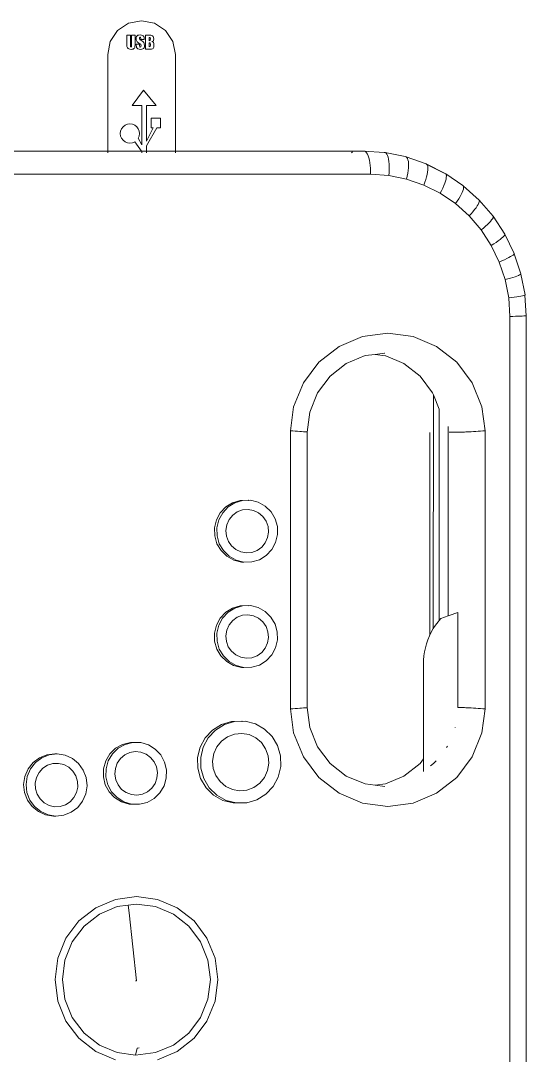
# Model space of a CAD drawing. Header units: millimetres. Extents: x 1448174 to 1599581, y -224422 to -106989.
# Drawn here: x 1467381.6 to 1467527.3, y -127194.9 to -126896.9 of the extents above; entities that cross this region are included whole.
import ezdxf

# ---------------------------------------------------------------- set-up
doc = ezdxf.new("R2010")
doc.units = ezdxf.units.MM
doc.header["$LTSCALE"] = 600
doc.header["$MEASUREMENT"] = 0
doc.layers.add('furniture', color=30, linetype='Continuous', lineweight=9)

msp = doc.modelspace()

# ---------------------------------------------------------------- linework, layer by layer
at = {"layer": 'furniture'}
for p, q in [((1467416.4643, -126896.9256), (1467412.727, -126897.669)), ((1467420.2015, -126897.669), (1467416.4643, -126896.9256)), ((1467409.5588, -126899.786), (1467407.4418, -126902.9543)), ((1467412.727, -126897.669), (1467409.5588, -126899.786)), ((1467423.3698, -126899.786), (1467420.2015, -126897.669)), ((1467425.4867, -126902.9543), (1467423.3698, -126899.786)), ((1467407.4418, -126902.9543), (1467406.6984, -126906.6915)), ((1467412.2159, -126903.473), (1467412.2159, -126901.106)), ((1467412.2159, -126901.106), (1467413.2561, -126901.106)), ((1467413.2561, -126901.106), (1467413.2561, -126904.1055)), ((1467413.5551, -126904.0536), (1467413.5551, -126901.106)), ((1467413.5551, -126901.106), (1467414.5952, -126901.106)), ((1467414.5952, -126901.106), (1467414.5952, -126903.7793)), ((1467414.9115, -126902.1462), (1467414.9408, -126901.7484)), ((1467414.9322, -126902.4365), (1467414.9115, -126902.1462)), ((1467414.9942, -126902.67), (1467414.9322, -126902.4365)), ((1467414.9408, -126901.7484), (1467415.0288, -126901.4742)), ((1467415.0878, -126902.8528), (1467414.9942, -126902.67)), ((1467415.0288, -126901.4742), (1467415.1823, -126901.2848)), ((1467415.203, -126902.9912), (1467415.0878, -126902.8528)), ((1467415.1823, -126901.2848), (1467415.4081, -126901.1419)), ((1467415.7169, -126903.3642), (1467415.203, -126902.9912)), ((1467415.4081, -126901.1419), (1467415.6971, -126901.052)), ((1467415.6971, -126901.052), (1467416.0406, -126901.022)), ((1467415.897, -126901.8721), (1467415.8849, -126902.0081)), ((1467415.8849, -126902.0081), (1467415.8985, -126902.1836)), ((1467415.9331, -126901.7756), (1467415.897, -126901.8721)), ((1467415.8985, -126902.1836), (1467415.9391, -126902.3097)), ((1467415.9927, -126901.7182), (1467415.9331, -126901.7756)), ((1467415.9391, -126902.3097), (1467416.0384, -126902.4215)), ((1467416.0752, -126901.699), (1467415.9927, -126901.7182)), ((1467416.0384, -126902.4215), (1467416.233, -126902.5542)), ((1467416.0406, -126901.022), (1467416.4158, -126901.0548)), ((1467416.1493, -126901.7132), (1467416.0752, -126901.699)), ((1467416.1987, -126901.7558), (1467416.1493, -126901.7132)), ((1467416.2358, -126902.0202), (1467416.1987, -126901.7558)), ((1467416.233, -126902.5542), (1467416.799, -126902.9295)), ((1467416.2358, -126902.3167), (1467416.2358, -126902.0202)), ((1467417.2018, -126902.3167), (1467416.2358, -126902.3167)), ((1467416.4158, -126901.0548), (1467416.7311, -126901.153)), ((1467416.7311, -126901.153), (1467416.9683, -126901.3009)), ((1467416.799, -126902.9295), (1467416.9856, -126903.0894)), ((1467416.9683, -126901.3009), (1467417.1091, -126901.4828)), ((1467417.1091, -126901.4828), (1467417.1786, -126901.7512)), ((1467417.1786, -126901.7512), (1467417.2018, -126902.1585)), ((1467417.2018, -126902.1585), (1467417.2018, -126902.3167)), ((1467417.6144, -126901.106), (1467418.6521, -126901.106)), ((1467417.6144, -126905.1061), (1467417.6144, -126901.106)), ((1467418.6521, -126901.106), (1467419.0842, -126901.1252)), ((1467418.6546, -126901.7904), (1467418.6546, -126902.6799)), ((1467418.8707, -126901.8126), (1467418.6546, -126901.7904)), ((1467418.6546, -126902.6799), (1467418.7583, -126902.6774)), ((1467418.7583, -126902.6774), (1467418.8837, -126902.6586)), ((1467418.9609, -126901.9078), (1467418.8707, -126901.8126)), ((1467418.8837, -126902.6586), (1467418.9535, -126902.602)), ((1467418.9535, -126902.602), (1467418.985, -126902.4566)), ((1467418.9955, -126902.1709), (1467418.9609, -126901.9078)), ((1467418.985, -126902.4566), (1467418.9955, -126902.1709)), ((1467419.0842, -126901.1252), (1467419.397, -126901.1826)), ((1467419.397, -126901.1826), (1467419.6258, -126901.2983)), ((1467419.6882, -126902.8553), (1467419.418, -126902.9455)), ((1467419.418, -126902.9455), (1467419.7207, -126903.0539)), ((1467419.6258, -126901.2983), (1467419.8059, -126901.4924)), ((1467419.8516, -126902.7331), (1467419.6882, -126902.8553)), ((1467419.7207, -126903.0539), (1467419.9072, -126903.2162)), ((1467419.8059, -126901.4924), (1467419.874, -126901.6269)), ((1467419.9341, -126902.5418), (1467419.8516, -126902.7331)), ((1467419.874, -126901.6269), (1467419.9226, -126901.797)), ((1467419.9226, -126901.797), (1467419.9616, -126902.2442)), ((1467419.9616, -126902.2442), (1467419.9341, -126902.5418)), ((1467426.2301, -126906.6915), (1467425.4867, -126902.9543)), ((1467412.2406, -126904.3612), (1467412.2159, -126903.473)), ((1467412.2931, -126904.5672), (1467412.2406, -126904.3612)), ((1467412.4012, -126904.7627), (1467412.2931, -126904.5672)), ((1467412.5717, -126904.935), (1467412.4012, -126904.7627)), ((1467412.8114, -126905.0715), (1467412.5717, -126904.935)), ((1467413.1066, -126905.1604), (1467412.8114, -126905.0715)), ((1467413.4439, -126905.1901), (1467413.1066, -126905.1604)), ((1467413.2561, -126904.1055), (1467413.2845, -126904.4402)), ((1467413.2845, -126904.4402), (1467413.3274, -126904.4949)), ((1467413.3274, -126904.4949), (1467413.3994, -126904.5131)), ((1467413.3994, -126904.5131), (1467413.4806, -126904.493)), ((1467413.7462, -126905.1651), (1467413.4439, -126905.1901)), ((1467413.4806, -126904.493), (1467413.5266, -126904.4328)), ((1467413.5266, -126904.4328), (1467413.5551, -126904.0536)), ((1467414.006, -126905.09), (1467413.7462, -126905.1651)), ((1467414.2212, -126904.9665), (1467414.006, -126905.09)), ((1467414.3901, -126904.796), (1467414.2212, -126904.9665)), ((1467414.5069, -126904.6045), (1467414.3901, -126904.796)), ((1467414.5656, -126904.418), (1467414.5069, -126904.6045)), ((1467414.5952, -126903.7793), (1467414.5656, -126904.418)), ((1467414.9436, -126903.935), (1467414.9436, -126903.6731)), ((1467414.9436, -126903.6731), (1467415.9096, -126903.6731)), ((1467414.9664, -126904.3334), (1467414.9436, -126903.935)), ((1467415.035, -126904.6292), (1467414.9664, -126904.3334)), ((1467415.1774, -126904.8522), (1467415.035, -126904.6292)), ((1467415.4217, -126905.032), (1467415.1774, -126904.8522)), ((1467415.7475, -126905.1506), (1467415.4217, -126905.032)), ((1467416.2036, -126903.7274), (1467415.7169, -126903.3642)), ((1467416.1345, -126905.1901), (1467415.7475, -126905.1506)), ((1467415.9096, -126903.6731), (1467415.9096, -126904.1598)), ((1467415.9096, -126904.1598), (1467415.9198, -126904.3445)), ((1467415.9198, -126904.3445), (1467415.9504, -126904.4489)), ((1467415.9504, -126904.4489), (1467416.0069, -126904.4971)), ((1467416.0069, -126904.4971), (1467416.0949, -126904.5131)), ((1467416.0949, -126904.5131), (1467416.1854, -126904.4927)), ((1467416.4915, -126905.1558), (1467416.1345, -126905.1901)), ((1467416.1854, -126904.4927), (1467416.2493, -126904.4316)), ((1467416.2759, -126903.8973), (1467416.2036, -126903.7274)), ((1467416.2493, -126904.4316), (1467416.2873, -126904.3303)), ((1467416.3, -126904.1895), (1467416.2759, -126903.8973)), ((1467416.2873, -126904.3303), (1467416.3, -126904.1895)), ((1467416.8015, -126905.053), (1467416.4915, -126905.1558)), ((1467417.0415, -126904.8995), (1467416.8015, -126905.053)), ((1467416.9856, -126903.0894), (1467417.1079, -126903.2308)), ((1467417.1882, -126904.7132), (1467417.0415, -126904.8995)), ((1467417.1079, -126903.2308), (1467417.1868, -126903.3832)), ((1467417.1868, -126903.3832), (1467417.2432, -126903.5761)), ((1467417.2633, -126904.4544), (1467417.1882, -126904.7132)), ((1467417.2432, -126903.5761), (1467417.2883, -126904.0832)), ((1467417.2883, -126904.0832), (1467417.2633, -126904.4544)), ((1467418.8176, -126905.1061), (1467417.6144, -126905.1061)), ((1467418.6546, -126903.3025), (1467418.6546, -126904.4217)), ((1467418.8423, -126903.3216), (1467418.6546, -126903.3025)), ((1467418.6546, -126904.4217), (1467418.8346, -126904.4007)), ((1467419.3389, -126905.0882), (1467418.8176, -126905.1061)), ((1467418.8346, -126904.4007), (1467418.935, -126904.3525)), ((1467418.9412, -126903.3642), (1467418.8423, -126903.3216)), ((1467418.935, -126904.3525), (1467418.9804, -126904.2457)), ((1467418.9819, -126903.4692), (1467418.9412, -126903.3642)), ((1467418.9804, -126904.2457), (1467418.9955, -126904.0486)), ((1467418.9955, -126903.6755), (1467418.9819, -126903.4692)), ((1467418.9955, -126904.0486), (1467418.9955, -126903.6755)), ((1467419.6478, -126905.0344), (1467419.3389, -126905.0882)), ((1467419.8229, -126904.9318), (1467419.6478, -126905.0344)), ((1467419.943, -126904.7674), (1467419.8229, -126904.9318)), ((1467419.9072, -126903.2162), (1467420.0036, -126903.4556)), ((1467420.0125, -126904.5196), (1467419.943, -126904.7674)), ((1467420.0036, -126903.4556), (1467420.0357, -126903.7959)), ((1467420.0357, -126904.1667), (1467420.0125, -126904.5196)), ((1467420.0357, -126903.7959), (1467420.0357, -126904.1667)), ((1467406.6984, -126906.6915), (1467406.6984, -126934.4818)), ((1467426.2301, -126934.4818), (1467426.2301, -126906.6915)), ((1467413.7402, -126921.3976), (1467417.0482, -126916.9376)), ((1467420.6814, -126921.3976), (1467417.0482, -126916.9376)), ((1467416.5167, -126921.3976), (1467413.7402, -126921.3976)), ((1467416.5167, -126932.6974), (1467416.5167, -126921.3976)), ((1467417.9049, -126921.3976), (1467420.6814, -126921.3976)), ((1467417.9049, -126921.3976), (1467417.9049, -126931.6708)), ((1467412.3916, -126926.736), (1467411.722, -126927.0134)), ((1467413.1102, -126926.6414), (1467412.3916, -126926.736)), ((1467413.8288, -126926.736), (1467413.1102, -126926.6414)), ((1467414.4984, -126927.0134), (1467413.8288, -126926.736)), ((1467421.9588, -126925.0109), (1467419.1823, -126925.0109)), ((1467419.1823, -126925.0109), (1467419.1823, -126927.7873)), ((1467421.9588, -126927.7873), (1467421.9588, -126925.0109)), ((1467410.4284, -126928.6992), (1467410.3338, -126929.4178)), ((1467410.3338, -126929.4178), (1467410.4284, -126930.1364)), ((1467410.7057, -126928.0296), (1467410.4284, -126928.6992)), ((1467411.147, -126927.4546), (1467410.7057, -126928.0296)), ((1467411.722, -126927.0134), (1467411.147, -126927.4546)), ((1467415.0735, -126927.4546), (1467414.4984, -126927.0134)), ((1467415.5147, -126928.0296), (1467415.0735, -126927.4546)), ((1467415.7921, -126928.6992), (1467415.5147, -126928.0296)), ((1467415.8867, -126929.4178), (1467415.7921, -126928.6992)), ((1467415.7921, -126930.1364), (1467415.8867, -126929.4178)), ((1467420.8824, -126927.7873), (1467417.9049, -126932.9425)), ((1467417.9049, -126931.6708), (1467419.8061, -126927.7873)), ((1467419.1823, -126927.7873), (1467419.8061, -126927.7873)), ((1467420.8824, -126927.7873), (1467421.9588, -126927.7873)), ((1467410.4284, -126930.1364), (1467410.7057, -126930.8061)), ((1467410.7057, -126930.8061), (1467411.147, -126931.3811)), ((1467411.147, -126931.3811), (1467411.722, -126931.8223)), ((1467411.722, -126931.8223), (1467412.3916, -126932.0997)), ((1467412.3916, -126932.0997), (1467413.1102, -126932.1943)), ((1467413.1102, -126932.1943), (1467413.8288, -126932.0997)), ((1467413.8288, -126932.0997), (1467414.4984, -126931.8223)), ((1467414.4984, -126931.8223), (1467416.4682, -126934.4649)), ((1467415.5147, -126930.8061), (1467415.7921, -126930.1364)), ((1467416.5167, -126932.6974), (1467415.5147, -126930.8061)), ((1467301.9306, -126934.4649), (1467386.2772, -126934.4818)), ((1467386.2772, -126934.4818), (1467388.9183, -126934.4649)), ((1467388.9183, -126934.4649), (1467406.6984, -126934.4818)), ((1467406.6984, -126934.4818), (1467416.4682, -126934.4649)), ((1467406.6984, -126934.4818), (1467406.6984, -126934.535)), ((1467406.6984, -126934.7159), (1467406.6984, -126935.0045)), ((1467416.4682, -126934.4649), (1467416.5167, -126934.53)), ((1467416.4682, -126934.4649), (1467417.9049, -126934.4649)), ((1467416.5167, -126935.0045), (1467416.5167, -126934.7159)), ((1467417.9049, -126932.9425), (1467417.9049, -126934.4649)), ((1467417.9049, -126934.4649), (1467417.9049, -126934.535)), ((1467417.9049, -126934.4649), (1467426.2301, -126934.4818)), ((1467417.9049, -126934.7159), (1467417.9049, -126935.0045)), ((1467426.2301, -126934.4818), (1467477.8603, -126934.4818)), ((1467426.2301, -126934.535), (1467426.2301, -126934.4818)), ((1467426.2301, -126935.0045), (1467426.2301, -126934.7159)), ((1467476.9333, -126935.0045), (1467477.1677, -126934.7648)), ((1467477.1677, -126934.7648), (1467477.2479, -126934.7159)), ((1467477.6046, -126934.535), (1467477.8603, -126934.4818)), ((1467477.8603, -126934.4818), (1467480.5019, -126934.4649)), ((1467477.8603, -126934.4818), (1467478.6556, -126934.535)), ((1467480.5019, -126934.4649), (1467480.7785, -126934.535)), ((1467480.5019, -126934.4649), (1467486.3875, -126934.8583)), ((1467480.7785, -126934.535), (1467481.0463, -126934.7159)), ((1467481.0463, -126934.7159), (1467481.3007, -126935.0045)), ((1467481.3007, -126935.0045), (1467481.5376, -126935.396)), ((1467481.5376, -126935.396), (1467481.7529, -126935.884)), ((1467486.3875, -126934.8583), (1467486.6574, -126934.9279)), ((1467486.6574, -126934.9279), (1467486.9078, -126935.1076)), ((1467486.6574, -126934.9279), (1467492.3833, -126936.0746)), ((1467486.9078, -126935.1076), (1467487.1345, -126935.3944)), ((1467487.1345, -126935.3944), (1467487.3337, -126935.7834)), ((1467487.3337, -126935.7834), (1467487.5021, -126936.2682)), ((1467481.7529, -126935.884), (1467481.9431, -126936.4601)), ((1467481.9431, -126936.4601), (1467482.105, -126937.1149)), ((1467482.105, -126937.1149), (1467482.2358, -126937.8374)), ((1467482.2358, -126937.8374), (1467482.3334, -126938.6154)), ((1467482.3334, -126938.6154), (1467482.3962, -126939.4361)), ((1467487.5021, -126936.2682), (1467487.6368, -126936.8407)), ((1467487.6368, -126936.8407), (1467487.7357, -126937.4913)), ((1467487.7357, -126937.4913), (1467487.7971, -126938.2091)), ((1467487.7971, -126938.2091), (1467487.8199, -126938.9822)), ((1467492.3833, -126936.0746), (1467492.6444, -126936.1424)), ((1467492.6444, -126936.1424), (1467492.8719, -126936.3175)), ((1467492.6444, -126936.1424), (1467498.4247, -126938.1434)), ((1467492.8719, -126936.3175), (1467493.0622, -126936.5969)), ((1467493.0622, -126936.5969), (1467493.2121, -126936.9759)), ((1467493.2121, -126936.9759), (1467493.319, -126937.4482)), ((1467493.319, -126937.4482), (1467493.3811, -126938.006)), ((1467493.3974, -126938.6398), (1467493.3677, -126939.3391)), ((1467493.3811, -126938.006), (1467493.3974, -126938.6398)), ((1467498.4247, -126938.1434), (1467498.6302, -126938.3109)), ((1467498.4247, -126938.1434), (1467503.8994, -126940.8967)), ((1467498.6302, -126938.3109), (1467498.7854, -126938.5781)), ((1467498.6302, -126938.3109), (1467503.655, -126940.8359)), ((1467498.7854, -126938.5781), (1467498.8876, -126938.9406)), ((1467165.0903, -126941.1498), (1467482.4137, -126941.1498)), ((1467482.3962, -126939.4361), (1467482.4231, -126940.2856)), ((1467482.4231, -126940.2856), (1467482.4137, -126941.1498)), ((1467487.6564, -126941.5002), (1467482.4137, -126941.1498)), ((1467487.749, -126940.6416), (1467487.6564, -126941.5002)), ((1467492.8095, -126942.5455), (1467487.6564, -126941.5002)), ((1467487.8038, -126939.7975), (1467487.749, -126940.6416)), ((1467487.8199, -126938.9822), (1467487.8038, -126939.7975)), ((1467493.011, -126941.709), (1467492.8095, -126942.5455)), ((1467493.1728, -126940.8866), (1467493.011, -126941.709)), ((1467493.2924, -126940.0923), (1467493.1728, -126940.8866)), ((1467493.3677, -126939.3391), (1467493.2924, -126940.0923)), ((1467498.746, -126941.201), (1467498.5761, -126941.9213)), ((1467498.8637, -126940.5321), (1467498.746, -126941.201)), ((1467498.9271, -126939.9258), (1467498.8637, -126940.5321)), ((1467498.8876, -126938.9406), (1467498.9351, -126939.3924)), ((1467498.9351, -126939.3924), (1467498.9271, -126939.9258)), ((1467503.655, -126940.8359), (1467503.8994, -126940.8967)), ((1467503.8994, -126940.8967), (1467504.0841, -126941.0537)), ((1467504.0841, -126941.0537), (1467504.206, -126941.3042)), ((1467504.0841, -126941.0537), (1467508.9749, -126944.3552)), ((1467504.206, -126941.3042), (1467504.2631, -126941.644)), ((1467504.2631, -126941.644), (1467504.2543, -126942.0675)), ((1467497.7846, -126944.2678), (1467492.8095, -126942.5455)), ((1467498.0913, -126943.4677), (1467497.7846, -126944.2678)), ((1467502.4968, -126946.6376), (1467497.7846, -126944.2678)), ((1467498.3566, -126942.6811), (1467498.0913, -126943.4677)), ((1467498.5761, -126941.9213), (1467498.3566, -126942.6811)), ((1467503.5804, -126944.4381), (1467503.2663, -126945.1503)), ((1467503.8401, -126943.7628), (1467503.5804, -126944.4381)), ((1467504.041, -126943.1358), (1467503.8401, -126943.7628)), ((1467504.1799, -126942.5675), (1467504.041, -126943.1358)), ((1467504.2543, -126942.0675), (1467504.1799, -126942.5675)), ((1467508.9749, -126944.3552), (1467509.1403, -126944.499)), ((1467509.1403, -126944.499), (1467509.2313, -126944.7285)), ((1467509.1403, -126944.499), (1467513.7122, -126948.5879)), ((1467509.2313, -126944.7285), (1467509.2465, -126945.0398)), ((1467502.9031, -126945.8876), (1467502.4968, -126946.6376)), ((1467506.8653, -126949.6143), (1467502.4968, -126946.6376)), ((1467503.2663, -126945.1503), (1467502.9031, -126945.8876)), ((1467508.2198, -126947.5994), (1467507.818, -126948.2519)), ((1467508.5626, -126946.9808), (1467508.2198, -126947.5994)), ((1467508.8408, -126946.4064), (1467508.5626, -126946.9808)), ((1467509.0496, -126945.8858), (1467508.8408, -126946.4064)), ((1467509.1856, -126945.4277), (1467509.0496, -126945.8858)), ((1467509.2465, -126945.0398), (1467509.1856, -126945.4277)), ((1467507.364, -126948.9273), (1467506.8653, -126949.6143)), ((1467510.8155, -126953.1471), (1467506.8653, -126949.6143)), ((1467507.818, -126948.2519), (1467507.364, -126948.9273)), ((1467513.1809, -126950.288), (1467512.8329, -126950.7999)), ((1467513.453, -126949.824), (1467513.1809, -126950.288)), ((1467513.6447, -126949.4157), (1467513.453, -126949.824)), ((1467513.7528, -126949.0699), (1467513.6447, -126949.4157)), ((1467513.7122, -126948.5879), (1467513.7754, -126948.7924)), ((1467513.7122, -126948.5879), (1467517.7217, -126953.2504)), ((1467513.7754, -126948.7924), (1467513.7528, -126949.0699)), ((1467511.3977, -126952.5348), (1467510.8155, -126953.1471)), ((1467514.2797, -126957.1755), (1467510.8155, -126953.1471)), ((1467511.9338, -126951.9328), (1467511.3977, -126952.5348)), ((1467512.4149, -126951.3513), (1467511.9338, -126951.9328)), ((1467512.8329, -126950.7999), (1467512.4149, -126951.3513)), ((1467517.7046, -126953.6654), (1467517.5552, -126953.963)), ((1467517.7604, -126953.4265), (1467517.7046, -126953.6654)), ((1467517.7217, -126953.2504), (1467517.7604, -126953.4265)), ((1467517.7217, -126953.2504), (1467521.1002, -126958.4067)), ((1467514.9351, -126956.6483), (1467514.2797, -126957.1755)), ((1467515.5432, -126956.1301), (1467514.9351, -126956.6483)), ((1467516.0939, -126955.6294), (1467515.5432, -126956.1301)), ((1467516.5778, -126955.1548), (1467516.0939, -126955.6294)), ((1467516.987, -126954.714), (1467516.5778, -126955.1548)), ((1467517.3146, -126954.3145), (1467516.987, -126954.714)), ((1467517.5552, -126953.963), (1467517.3146, -126954.3145)), ((1467517.1986, -126961.6306), (1467514.2797, -126957.1755)), ((1467520.1941, -126959.6088), (1467519.7333, -126959.9708)), ((1467520.5685, -126959.2807), (1467520.1941, -126959.6088)), ((1467520.8502, -126958.992), (1467520.5685, -126959.2807)), ((1467521.0345, -126958.7475), (1467520.8502, -126958.992)), ((1467521.1182, -126958.5513), (1467521.0345, -126958.7475)), ((1467521.1002, -126958.4067), (1467521.1182, -126958.5513)), ((1467521.1002, -126958.4067), (1467523.7897, -126963.9686)), ((1467517.9158, -126961.1976), (1467517.1986, -126961.6306)), ((1467519.5224, -126966.4361), (1467517.1986, -126961.6306)), ((1467518.5846, -126960.7719), (1467517.9158, -126961.1976)), ((1467519.1938, -126960.3607), (1467518.5846, -126960.7719)), ((1467519.7333, -126959.9708), (1467519.1938, -126960.3607)), ((1467521.6617, -126965.4641), (1467521.0058, -126965.7788)), ((1467522.2454, -126965.1657), (1467521.6617, -126965.4641)), ((1467522.7473, -126964.8887), (1467522.2454, -126965.1657)), ((1467523.1589, -126964.6376), (1467522.7473, -126964.8887)), ((1467523.4733, -126964.4166), (1467523.1589, -126964.6376)), ((1467523.6853, -126964.2295), (1467523.4733, -126964.4166)), ((1467523.7914, -126964.0793), (1467523.6853, -126964.2295)), ((1467523.7149, -126963.9212), (1467523.7897, -126963.9686)), ((1467523.7897, -126963.9686), (1467523.7914, -126964.0793)), ((1467523.7914, -126964.0793), (1467525.7029, -126969.8218)), ((1467520.2887, -126966.1046), (1467519.5224, -126966.4361)), ((1467521.2112, -126971.5097), (1467519.5224, -126966.4361)), ((1467521.0058, -126965.7788), (1467520.2887, -126966.1046)), ((1467522.0132, -126971.2856), (1467521.2112, -126971.5097)), ((1467522.2362, -126976.7648), (1467521.2112, -126971.5097)), ((1467522.7654, -126971.0653), (1467522.0132, -126971.2856)), ((1467523.4552, -126970.8524), (1467522.7654, -126971.0653)), ((1467524.0711, -126970.6506), (1467523.4552, -126970.8524)), ((1467524.6029, -126970.4632), (1467524.0711, -126970.6506)), ((1467525.0415, -126970.2934), (1467524.6029, -126970.4632)), ((1467525.3797, -126970.1439), (1467525.0415, -126970.2934)), ((1467525.6119, -126970.0174), (1467525.3797, -126970.1439)), ((1467525.7342, -126969.9158), (1467525.6119, -126970.0174)), ((1467525.7029, -126969.8218), (1467525.7444, -126969.841)), ((1467525.7444, -126969.841), (1467525.7342, -126969.9158)), ((1467525.7342, -126969.9158), (1467526.9307, -126975.9232)), ((1467523.0599, -126976.6518), (1467522.2362, -126976.7648)), ((1467522.5799, -126982.1114), (1467522.2362, -126976.7648)), ((1467523.8334, -126976.5407), (1467523.0599, -126976.6518)), ((1467524.5438, -126976.4333), (1467523.8334, -126976.5407)), ((1467525.1792, -126976.3315), (1467524.5438, -126976.4333)), ((1467525.729, -126976.237), (1467525.1792, -126976.3315)), ((1467526.1841, -126976.1514), (1467525.729, -126976.237)), ((1467526.5368, -126976.076), (1467526.1841, -126976.1514)), ((1467526.7812, -126976.0122), (1467526.5368, -126976.076)), ((1467526.9133, -126975.961), (1467526.7812, -126976.0122)), ((1467526.9307, -126975.9232), (1467526.9133, -126975.961)), ((1467526.9133, -126975.961), (1467527.2956, -126981.9102)), ((1467523.409, -126982.0831), (1467522.5799, -126982.1114)), ((1467522.5799, -127345.8397), (1467522.5799, -126982.1114)), ((1467524.1878, -126982.0553), (1467523.409, -126982.0831)), ((1467524.9034, -126982.0284), (1467524.1878, -126982.0553)), ((1467525.5437, -126982.003), (1467524.9034, -126982.0284)), ((1467526.0981, -126981.9793), (1467525.5437, -126982.003)), ((1467526.5573, -126981.9579), (1467526.0981, -126981.9793)), ((1467526.9136, -126981.939), (1467526.5573, -126981.9579)), ((1467527.1611, -126981.923), (1467526.9136, -126981.939)), ((1467527.2956, -126981.9102), (1467527.1611, -126981.923)), ((1467527.2956, -126981.9102), (1467527.2956, -127346.0408)), ((1467480.1207, -126987.9), (1467473.345, -126990.7622)), ((1467487.3919, -126986.9238), (1467480.1207, -126987.9)), ((1467494.6632, -126987.9), (1467487.3919, -126986.9238)), ((1467501.4389, -126990.7622), (1467494.6632, -126987.9)), ((1467473.345, -126990.7622), (1467467.5265, -126995.3153)), ((1467507.2573, -126995.3153), (1467501.4389, -126990.7622)), ((1467467.5265, -126995.3153), (1467463.0619, -127001.2489)), ((1467480.8476, -126993.3998), (1467475.4184, -126995.6932)), ((1467483.7385, -126993.0468), (1467480.8476, -126993.3998)), ((1467486.4755, -126992.6708), (1467483.7385, -126993.0468)), ((1467486.7509, -126993.4513), (1467483.7385, -126993.0468)), ((1467486.5388, -126992.6708), (1467486.4755, -126992.6708)), ((1467486.8008, -126993.4513), (1467486.7509, -126993.4513)), ((1467492.0525, -126995.6952), (1467486.8008, -126993.4513)), ((1467511.7219, -127001.2489), (1467507.2573, -126995.3153)), ((1467475.4184, -126995.6932), (1467470.7563, -126999.3414)), ((1467496.7142, -126999.343), (1467492.0525, -126995.6952)), ((1467463.0619, -127001.2489), (1467460.2553, -127008.1588)), ((1467470.7563, -126999.3414), (1467467.1789, -127004.0958)), ((1467500.2912, -127004.097), (1467496.7142, -126999.343)), ((1467514.5285, -127008.1588), (1467511.7219, -127001.2489)), ((1467467.1789, -127004.0958), (1467464.9301, -127009.6325)), ((1467500.5381, -127004.7047), (1467500.2912, -127004.097)), ((1467500.5381, -127004.7047), (1467500.509, -127072.0084)), ((1467502.1897, -127008.7918), (1467500.5381, -127004.7047)), ((1467460.2553, -127008.1588), (1467459.3674, -127015.0367)), ((1467464.9301, -127009.6325), (1467464.1624, -127015.3964)), ((1467502.1897, -127008.7918), (1467502.1897, -127069.6367)), ((1467515.4164, -127015.0367), (1467514.5285, -127008.1588)), ((1467460.0572, -127015.0811), (1467459.3674, -127015.0367)), ((1467459.3674, -127095.1301), (1467459.3674, -127015.0367)), ((1467460.7382, -127015.1262), (1467460.0572, -127015.0811)), ((1467461.3944, -127015.1712), (1467460.7382, -127015.1262)), ((1467462.0105, -127015.2147), (1467461.3944, -127015.1712)), ((1467462.572, -127015.256), (1467462.0105, -127015.2147)), ((1467463.0659, -127015.2939), (1467462.572, -127015.256)), ((1467463.4805, -127015.3276), (1467463.0659, -127015.2939)), ((1467463.8061, -127015.3564), (1467463.4805, -127015.3276)), ((1467464.0352, -127015.3795), (1467463.8061, -127015.3564)), ((1467464.1016, -127015.4101), (1467464.0352, -127015.3795)), ((1467464.0352, -127015.4101), (1467464.1016, -127015.4101)), ((1467464.1016, -127015.4101), (1467464.1624, -127015.3964)), ((1467464.1624, -127015.3964), (1467464.1847, -127027.3051)), ((1467499.5248, -127015.5741), (1467499.5248, -127073.8775)), ((1467504.8088, -127013.8062), (1467504.8088, -127068.3412)), ((1467505.0928, -127015.4101), (1467508.9761, -127015.4101)), ((1467508.9761, -127015.4101), (1467509.1628, -127015.4067)), ((1467509.1628, -127015.4067), (1467509.4485, -127015.3964)), ((1467509.4485, -127015.3964), (1467509.8267, -127015.3795)), ((1467509.8267, -127015.3795), (1467510.2884, -127015.3564)), ((1467510.2884, -127015.3564), (1467510.8229, -127015.3276)), ((1467510.8229, -127015.3276), (1467511.4177, -127015.2939)), ((1467511.4177, -127015.2939), (1467512.0588, -127015.256)), ((1467512.0588, -127015.256), (1467512.7312, -127015.2147)), ((1467512.7312, -127015.2147), (1467513.4193, -127015.1712)), ((1467513.4193, -127015.1712), (1467514.1068, -127015.1262)), ((1467514.1068, -127015.1262), (1467514.7778, -127015.0811)), ((1467514.7778, -127015.0811), (1467515.4164, -127015.0367)), ((1467515.4164, -127095.1301), (1467515.4164, -127015.0367)), ((1467464.1847, -127027.3051), (1467464.1624, -127094.7704)), ((1467440.7125, -127036.9722), (1467439.1255, -127038.6589)), ((1467441.415, -127036.9722), (1467439.8279, -127038.6589)), ((1467442.6736, -127035.7618), (1467440.7125, -127036.9722)), ((1467443.376, -127035.7618), (1467441.415, -127036.9722)), ((1467444.875, -127035.1104), (1467442.6736, -127035.7618)), ((1467445.5775, -127035.1104), (1467443.376, -127035.7618)), ((1467445.5775, -127035.1104), (1467444.875, -127035.1104)), ((1467447.1667, -127035.0621), (1467445.5775, -127035.1104)), ((1467447.2211, -127035.0758), (1467447.1667, -127035.0621)), ((1467447.2211, -127035.0758), (1467447.8692, -127035.0621)), ((1467450.0951, -127035.6205), (1467447.8692, -127035.0621)), ((1467452.1034, -127036.7473), (1467450.0951, -127035.6205)), ((1467453.7574, -127038.3657), (1467452.1034, -127036.7473)), ((1467439.1255, -127038.6589), (1467438.0205, -127040.707)), ((1467439.8279, -127038.6589), (1467438.723, -127040.707)), ((1467442.726, -127039.3639), (1467441.7013, -127040.623)), ((1467444.0354, -127038.4181), (1467442.726, -127039.3639)), ((1467445.5402, -127037.8501), (1467444.0354, -127038.4181)), ((1467447.1379, -127037.6987), (1467445.5402, -127037.8501)), ((1467448.7196, -127037.9742), (1467447.1379, -127037.6987)), ((1467450.1774, -127038.6577), (1467448.7196, -127037.9742)), ((1467451.4121, -127039.7027), (1467450.1774, -127038.6577)), ((1467452.3395, -127041.0381), (1467451.4121, -127039.7027)), ((1467454.9442, -127040.3656), (1467453.7574, -127038.3657)), ((1467438.0205, -127040.707), (1467437.4731, -127042.977)), ((1467437.4731, -127042.977), (1467437.5204, -127045.3141)), ((1467438.723, -127040.707), (1467438.1755, -127042.977)), ((1467438.1755, -127042.977), (1467438.2228, -127045.3141)), ((1467441.031, -127042.1097), (1467440.7609, -127043.7227)), ((1467441.7013, -127040.623), (1467441.031, -127042.1097)), ((1467452.8965, -127042.5727), (1467452.3395, -127041.0381)), ((1467453.0449, -127044.202), (1467452.8965, -127042.5727)), ((1467455.583, -127042.6106), (1467454.9442, -127040.3656)), ((1467455.6303, -127044.9478), (1467455.583, -127042.6106)), ((1467437.5204, -127045.3141), (1467438.1592, -127047.5591)), ((1467438.2228, -127045.3141), (1467438.8617, -127047.5591)), ((1467440.7609, -127043.7227), (1467440.9094, -127045.352)), ((1467440.9094, -127045.352), (1467441.4663, -127046.8867)), ((1467452.1046, -127047.3017), (1467452.7748, -127045.815)), ((1467452.7748, -127045.815), (1467453.0449, -127044.202)), ((1467455.0828, -127047.2177), (1467455.6303, -127044.9478)), ((1467438.1592, -127047.5591), (1467439.346, -127049.559)), ((1467438.8617, -127047.5591), (1467440.0485, -127049.559)), ((1467441.4663, -127046.8867), (1467442.3937, -127048.222)), ((1467442.3937, -127048.222), (1467443.6284, -127049.267)), ((1467449.7704, -127049.5067), (1467451.0798, -127048.5609)), ((1467451.0798, -127048.5609), (1467452.1046, -127047.3017)), ((1467453.9779, -127049.2659), (1467455.0828, -127047.2177)), ((1467439.346, -127049.559), (1467441, -127051.1775)), ((1467440.0485, -127049.559), (1467441.7024, -127051.1775)), ((1467441, -127051.1775), (1467443.0083, -127052.3043)), ((1467441.7024, -127051.1775), (1467443.7108, -127052.3043)), ((1467443.6284, -127049.267), (1467445.0863, -127049.9506)), ((1467445.0863, -127049.9506), (1467446.6679, -127050.226)), ((1467446.6679, -127050.226), (1467448.2656, -127050.0746)), ((1467448.2656, -127050.0746), (1467449.7704, -127049.5067)), ((1467450.4298, -127052.1629), (1467452.3909, -127050.9526)), ((1467452.3909, -127050.9526), (1467453.9779, -127049.2659)), ((1467443.0083, -127052.3043), (1467445.2342, -127052.8626)), ((1467443.7108, -127052.3043), (1467445.9367, -127052.8626)), ((1467445.2342, -127052.8626), (1467445.9367, -127052.8626)), ((1467445.9367, -127052.8626), (1467448.2284, -127052.8144)), ((1467448.2284, -127052.8144), (1467450.4298, -127052.1629)), ((1467442.6555, -127066.0994), (1467440.6945, -127067.3097)), ((1467443.358, -127066.0994), (1467441.3969, -127067.3097)), ((1467444.857, -127065.4479), (1467442.6555, -127066.0994)), ((1467445.5594, -127065.4479), (1467443.358, -127066.0994)), ((1467445.5594, -127065.4479), (1467444.857, -127065.4479)), ((1467447.1487, -127065.3997), (1467445.5594, -127065.4479)), ((1467447.2031, -127065.4133), (1467447.1487, -127065.3997)), ((1467447.8511, -127065.3997), (1467447.2031, -127065.4133)), ((1467450.077, -127065.958), (1467447.8511, -127065.3997)), ((1467452.0854, -127067.0848), (1467450.077, -127065.958)), ((1467439.1074, -127068.9964), (1467438.0025, -127071.0446)), ((1467439.8099, -127068.9964), (1467438.705, -127071.0446)), ((1467440.6945, -127067.3097), (1467439.1074, -127068.9964)), ((1467441.3969, -127067.3097), (1467439.8099, -127068.9964)), ((1467442.708, -127069.7014), (1467441.6832, -127070.9606)), ((1467444.0174, -127068.7556), (1467442.708, -127069.7014)), ((1467445.5222, -127068.1877), (1467444.0174, -127068.7556)), ((1467447.1199, -127068.0363), (1467445.5222, -127068.1877)), ((1467448.7015, -127068.3117), (1467447.1199, -127068.0363)), ((1467450.1594, -127068.9953), (1467448.7015, -127068.3117)), ((1467451.3941, -127070.0403), (1467450.1594, -127068.9953)), ((1467453.7393, -127068.7033), (1467452.0854, -127067.0848)), ((1467454.9261, -127070.7032), (1467453.7393, -127068.7033)), ((1467501.8655, -127070.0287), (1467502.1897, -127069.6367)), ((1467502.1897, -127069.6367), (1467502.6305, -127069.1035)), ((1467504.8088, -127068.3412), (1467502.6305, -127069.1035)), ((1467505.0928, -127068.2418), (1467504.8088, -127068.3412)), ((1467505.0928, -127068.2418), (1467507.6027, -127067.3635)), ((1467507.6027, -127094.7566), (1467507.6027, -127067.3635)), ((1467438.0025, -127071.0446), (1467437.455, -127073.3145)), ((1467438.705, -127071.0446), (1467438.1575, -127073.3145)), ((1467441.013, -127072.4473), (1467440.7429, -127074.0603)), ((1467441.6832, -127070.9606), (1467441.013, -127072.4473)), ((1467452.3215, -127071.3756), (1467451.3941, -127070.0403)), ((1467452.8784, -127072.9102), (1467452.3215, -127071.3756)), ((1467453.0269, -127074.5396), (1467452.8784, -127072.9102)), ((1467455.565, -127072.9482), (1467454.9261, -127070.7032)), ((1467500.509, -127072.0084), (1467499.9223, -127073.0558)), ((1467500.509, -127072.0084), (1467501.1575, -127070.9982)), ((1467501.1575, -127070.9982), (1467501.8655, -127070.0287)), ((1467437.455, -127073.3145), (1467437.5023, -127075.6516)), ((1467437.5023, -127075.6516), (1467438.1411, -127077.8967)), ((1467438.1575, -127073.3145), (1467438.2048, -127075.6516)), ((1467438.2048, -127075.6516), (1467438.8436, -127077.8967)), ((1467440.7429, -127074.0603), (1467440.8913, -127075.6896)), ((1467440.8913, -127075.6896), (1467441.4483, -127077.2242)), ((1467452.7568, -127076.1525), (1467453.0269, -127074.5396)), ((1467455.0648, -127077.5553), (1467455.6123, -127075.2853)), ((1467455.6123, -127075.2853), (1467455.565, -127072.9482)), ((1467498.5531, -127076.3821), (1467498.9425, -127075.2466)), ((1467498.9425, -127075.2466), (1467499.3995, -127074.1365)), ((1467499.3995, -127074.1365), (1467499.9223, -127073.0558)), ((1467438.1411, -127077.8967), (1467439.328, -127079.8965)), ((1467438.8436, -127077.8967), (1467440.0304, -127079.8965)), ((1467441.4483, -127077.2242), (1467442.3757, -127078.5595)), ((1467442.3757, -127078.5595), (1467443.6104, -127079.6046)), ((1467451.0618, -127078.8984), (1467452.0865, -127077.6393)), ((1467452.0865, -127077.6393), (1467452.7568, -127076.1525)), ((1467453.9599, -127079.6034), (1467455.0648, -127077.5553)), ((1467497.8023, -127079.9001), (1467497.9819, -127078.7131)), ((1467497.9819, -127078.7131), (1467498.2325, -127077.539)), ((1467498.2325, -127077.539), (1467498.5531, -127076.3821)), ((1467439.328, -127079.8965), (1467440.9819, -127081.515)), ((1467440.0304, -127079.8965), (1467441.6844, -127081.515)), ((1467440.9819, -127081.515), (1467442.9903, -127082.6418)), ((1467441.6844, -127081.515), (1467443.6927, -127082.6418)), ((1467443.6104, -127079.6046), (1467445.0682, -127080.2881)), ((1467445.0682, -127080.2881), (1467446.6499, -127080.5636)), ((1467446.6499, -127080.5636), (1467448.2476, -127080.4122)), ((1467448.2476, -127080.4122), (1467449.7524, -127079.8442)), ((1467449.7524, -127079.8442), (1467451.0618, -127078.8984)), ((1467450.4118, -127082.5004), (1467452.3728, -127081.2901)), ((1467452.3728, -127081.2901), (1467453.9599, -127079.6034)), ((1467497.6582, -127082.2956), (1467497.6943, -127081.0957)), ((1467497.6943, -127081.0957), (1467497.8023, -127079.9001)), ((1467442.9903, -127082.6418), (1467445.2161, -127083.2001)), ((1467443.6927, -127082.6418), (1467445.9186, -127083.2001)), ((1467445.2161, -127083.2001), (1467445.9186, -127083.2001)), ((1467445.9186, -127083.2001), (1467448.2103, -127083.1519)), ((1467448.2103, -127083.1519), (1467450.4118, -127082.5004)), ((1467497.6582, -127082.2956), (1467497.6582, -127109.5691)), ((1467460.0572, -127095.0857), (1467459.3674, -127095.1301)), ((1467459.3674, -127095.1301), (1467460.2553, -127102.0079)), ((1467460.7382, -127095.0405), (1467460.0572, -127095.0857)), ((1467461.3944, -127094.9956), (1467460.7382, -127095.0405)), ((1467462.0105, -127094.952), (1467461.3944, -127094.9956)), ((1467462.572, -127094.9108), (1467462.0105, -127094.952)), ((1467463.0659, -127094.8729), (1467462.572, -127094.9108)), ((1467463.4805, -127094.8391), (1467463.0659, -127094.8729)), ((1467463.8061, -127094.8104), (1467463.4805, -127094.8391)), ((1467464.0352, -127094.7873), (1467463.8061, -127094.8104)), ((1467464.0352, -127094.7566), (1467464.1016, -127094.7566)), ((1467464.1016, -127094.7566), (1467464.0352, -127094.7873)), ((1467464.1016, -127094.7566), (1467464.1624, -127094.7704)), ((1467464.1624, -127094.7704), (1467464.9301, -127100.5343)), ((1467507.6027, -127094.7566), (1467508.9761, -127094.7566)), ((1467508.9761, -127094.7566), (1467509.1628, -127094.7601)), ((1467509.1628, -127094.7601), (1467509.4485, -127094.7704)), ((1467509.4485, -127094.7704), (1467509.8267, -127094.7873)), ((1467509.8267, -127094.7873), (1467510.2884, -127094.8104)), ((1467510.2884, -127094.8104), (1467510.8229, -127094.8391)), ((1467510.8229, -127094.8391), (1467511.4177, -127094.8729)), ((1467511.4177, -127094.8729), (1467512.0588, -127094.9108)), ((1467512.0588, -127094.9108), (1467512.7312, -127094.952)), ((1467512.7312, -127094.952), (1467513.4193, -127094.9956)), ((1467513.4193, -127094.9956), (1467514.1068, -127095.0405)), ((1467514.1068, -127095.0405), (1467514.7778, -127095.0857)), ((1467514.5285, -127102.0079), (1467515.4164, -127095.1301)), ((1467514.7778, -127095.0857), (1467515.4164, -127095.1301)), ((1467439.4402, -127099.6401), (1467436.8516, -127101.2377)), ((1467440.3674, -127099.6401), (1467437.7788, -127101.2377)), ((1467442.346, -127098.7802), (1467439.4402, -127099.6401)), ((1467443.2733, -127098.7802), (1467440.3674, -127099.6401)), ((1467443.2733, -127098.7802), (1467442.346, -127098.7802)), ((1467445.3711, -127098.7165), (1467443.2733, -127098.7802)), ((1467445.4429, -127098.7345), (1467445.3711, -127098.7165)), ((1467446.2983, -127098.7165), (1467445.4429, -127098.7345)), ((1467449.2365, -127099.4535), (1467446.2983, -127098.7165)), ((1467451.8875, -127100.9409), (1467449.2365, -127099.4535)), ((1467436.8516, -127101.2377), (1467434.7566, -127103.4642)), ((1467437.7788, -127101.2377), (1467435.6839, -127103.4642)), ((1467443.2241, -127102.3967), (1467441.2378, -127103.1463)), ((1467445.333, -127102.1968), (1467443.2241, -127102.3967)), ((1467447.4208, -127102.5604), (1467445.333, -127102.1968)), ((1467449.3452, -127103.4627), (1467447.4208, -127102.5604)), ((1467454.0707, -127103.0773), (1467451.8875, -127100.9409)), ((1467460.2553, -127102.0079), (1467463.0619, -127108.9178)), ((1467464.9301, -127100.5343), (1467467.1789, -127106.0709)), ((1467506.7982, -127100.5932), (1467506.8363, -127100.4649)), ((1467511.7219, -127108.9178), (1467514.5285, -127102.0079)), ((1467411.0047, -127105.367), (1467408.9964, -127106.4938)), ((1467409.6988, -127106.4938), (1467411.7072, -127105.367)), ((1467413.2306, -127104.8087), (1467411.0047, -127105.367)), ((1467411.7072, -127105.367), (1467413.9331, -127104.8087)), ((1467413.2306, -127104.8087), (1467413.9331, -127104.8087)), ((1467413.9331, -127104.8087), (1467416.2248, -127104.8569)), ((1467416.2248, -127104.8569), (1467418.4262, -127105.5084)), ((1467418.4262, -127105.5084), (1467420.3873, -127106.7187)), ((1467434.7566, -127103.4642), (1467433.2981, -127106.1677)), ((1467435.6839, -127103.4642), (1467434.2254, -127106.1677)), ((1467439.5094, -127104.3948), (1467438.1567, -127106.0569)), ((1467441.2378, -127103.1463), (1467439.5094, -127104.3948)), ((1467450.975, -127104.8421), (1467449.3452, -127103.4627)), ((1467452.1992, -127106.6047), (1467450.975, -127104.8421)), ((1467455.6373, -127105.7171), (1467454.0707, -127103.0773)), ((1467389.175, -127108.3794), (1467387.0396, -127109.2293)), ((1467387.742, -127109.2293), (1467389.8774, -127108.3794)), ((1467389.175, -127108.3794), (1467391.4533, -127108.1222)), ((1467389.8774, -127108.3794), (1467392.1557, -127108.1222)), ((1467391.4533, -127108.1222), (1467392.1557, -127108.1222)), ((1467392.1557, -127108.1222), (1467394.4217, -127108.4751)), ((1467394.4217, -127108.4751), (1467396.5209, -127109.414)), ((1467406.1556, -127110.1122), (1467407.3425, -127108.1123)), ((1467406.8581, -127110.1122), (1467408.0449, -127108.1123)), ((1467408.9964, -127106.4938), (1467407.3425, -127108.1123)), ((1467408.0449, -127108.1123), (1467409.6988, -127106.4938)), ((1467410.3901, -127109.4493), (1467411.6249, -127108.4043)), ((1467411.6249, -127108.4043), (1467413.0827, -127107.7207)), ((1467413.0827, -127107.7207), (1467414.6644, -127107.4453)), ((1467414.6644, -127107.4453), (1467416.2621, -127107.5967)), ((1467416.2621, -127107.5967), (1467417.7669, -127108.1647)), ((1467417.7669, -127108.1647), (1467419.0763, -127109.1104)), ((1467420.3873, -127106.7187), (1467421.9744, -127108.4054)), ((1467421.9744, -127108.4054), (1467423.0793, -127110.4536)), ((1467433.2981, -127106.1677), (1467432.5755, -127109.1641)), ((1467434.2254, -127106.1677), (1467433.5027, -127109.1641)), ((1467437.272, -127108.0193), (1467436.9154, -127110.1485)), ((1467438.1567, -127106.0569), (1467437.272, -127108.0193)), ((1467452.9343, -127108.6304), (1467452.1992, -127106.6047)), ((1467453.1303, -127110.7811), (1467452.9343, -127108.6304)), ((1467456.4806, -127108.6805), (1467455.6373, -127105.7171)), ((1467456.543, -127111.7655), (1467456.4806, -127108.6805)), ((1467467.1789, -127106.0709), (1467470.7563, -127110.8254)), ((1467504.3401, -127106.243), (1467504.5861, -127105.83)), ((1467383.76, -127112.4386), (1467385.1926, -127110.6138)), ((1467384.4625, -127112.4386), (1467385.8951, -127110.6138)), ((1467387.0396, -127109.2293), (1467385.1926, -127110.6138)), ((1467385.8951, -127110.6138), (1467387.742, -127109.2293)), ((1467388.0492, -127112.2515), (1467389.4071, -127111.3798)), ((1467389.4071, -127111.3798), (1467390.9399, -127110.8961)), ((1467390.9399, -127110.8961), (1467392.5433, -127110.8336)), ((1467392.5433, -127110.8336), (1467394.1079, -127111.1964)), ((1467394.1079, -127111.1964), (1467395.5272, -127111.9597)), ((1467396.5209, -127109.414), (1467398.3103, -127110.875)), ((1467398.3103, -127110.875), (1467399.6679, -127112.7585)), ((1467405.5168, -127112.3572), (1467406.1556, -127110.1122)), ((1467406.2193, -127112.3572), (1467406.8581, -127110.1122)), ((1467408.9058, -127112.3193), (1467409.4627, -127110.7846)), ((1467409.4627, -127110.7846), (1467410.3901, -127109.4493)), ((1467419.0763, -127109.1104), (1467420.101, -127110.3696)), ((1467420.101, -127110.3696), (1467420.7713, -127111.8563)), ((1467423.0793, -127110.4536), (1467423.6267, -127112.7235)), ((1467432.5755, -127109.1641), (1467432.6379, -127112.2491)), ((1467433.5027, -127109.1641), (1467433.5651, -127112.2491)), ((1467436.9154, -127110.1485), (1467437.1114, -127112.2992)), ((1467452.7738, -127112.9103), (1467453.1303, -127110.7811)), ((1467463.0619, -127108.9178), (1467467.5265, -127114.8515)), ((1467470.7563, -127110.8254), (1467475.4184, -127114.4736)), ((1467492.0525, -127114.4716), (1467496.7142, -127110.8238)), ((1467496.7142, -127110.8238), (1467497.6582, -127109.5691)), ((1467497.6582, -127113.1394), (1467497.6582, -127109.5691)), ((1467499.7251, -127111.5843), (1467500.5192, -127110.9113)), ((1467500.5192, -127110.9113), (1467501.2922, -127110.1379)), ((1467507.2573, -127114.8515), (1467511.7219, -127108.9178)), ((1467382.4933, -127116.8902), (1467382.8393, -127114.5793)), ((1467382.8393, -127114.5793), (1467383.76, -127112.4386)), ((1467383.1957, -127116.8902), (1467383.5418, -127114.5793)), ((1467383.5418, -127114.5793), (1467384.4625, -127112.4386)), ((1467386.2102, -127114.8993), (1467386.9588, -127113.452)), ((1467386.9588, -127113.452), (1467388.0492, -127112.2515)), ((1467395.5272, -127111.9597), (1467396.7043, -127113.0717)), ((1467396.7043, -127113.0717), (1467397.5591, -127114.4565)), ((1467397.5591, -127114.4565), (1467398.0334, -127116.0198)), ((1467399.6679, -127112.7585), (1467400.5012, -127114.9362)), ((1467405.4695, -127114.6943), (1467405.5168, -127112.3572)), ((1467406.172, -127114.6943), (1467406.2193, -127112.3572)), ((1467408.7574, -127113.9486), (1467408.9058, -127112.3193)), ((1467409.0275, -127115.5616), (1467408.7574, -127113.9486)), ((1467420.7713, -127111.8563), (1467421.0414, -127113.4693)), ((1467421.0414, -127113.4693), (1467420.8929, -127115.0986)), ((1467423.6267, -127112.7235), (1467423.5794, -127115.0607)), ((1467432.6379, -127112.2491), (1467433.4812, -127115.2125)), ((1467433.5651, -127112.2491), (1467434.4084, -127115.2125)), ((1467437.1114, -127112.2992), (1467437.8465, -127114.3249)), ((1467437.8465, -127114.3249), (1467439.0707, -127116.0875)), ((1467451.889, -127114.8727), (1467452.7738, -127112.9103)), ((1467455.8204, -127114.7619), (1467456.543, -127111.7655)), ((1467475.4184, -127114.4736), (1467480.8476, -127116.7669)), ((1467486.7509, -127116.7155), (1467492.0525, -127114.4716)), ((1467382.7455, -127119.2136), (1467382.4933, -127116.8902)), ((1467383.448, -127119.2136), (1467383.1957, -127116.8902)), ((1467385.8545, -127116.4949), (1467386.2102, -127114.8993)), ((1467385.9158, -127118.1301), (1467385.8545, -127116.4949)), ((1467398.0334, -127116.0198), (1467398.0947, -127117.6549)), ((1467400.7534, -127117.2596), (1467400.4074, -127119.5705)), ((1467400.5012, -127114.9362), (1467400.7534, -127117.2596)), ((1467406.017, -127116.9643), (1467405.4695, -127114.6943)), ((1467407.1219, -127119.0124), (1467406.017, -127116.9643)), ((1467406.7194, -127116.9643), (1467406.172, -127114.6943)), ((1467407.8244, -127119.0124), (1467406.7194, -127116.9643)), ((1467409.6977, -127117.0483), (1467409.0275, -127115.5616)), ((1467410.7225, -127118.3074), (1467409.6977, -127117.0483)), ((1467420.336, -127116.6332), (1467419.4086, -127117.9686)), ((1467420.8929, -127115.0986), (1467420.336, -127116.6332)), ((1467422.9406, -127117.3057), (1467421.7538, -127119.3056)), ((1467423.5794, -127115.0607), (1467422.9406, -127117.3057)), ((1467433.4812, -127115.2125), (1467435.0478, -127117.8523)), ((1467434.4084, -127115.2125), (1467435.975, -127117.8523)), ((1467439.0707, -127116.0875), (1467440.7005, -127117.4669)), ((1467440.7005, -127117.4669), (1467442.6249, -127118.3692)), ((1467448.808, -127117.7833), (1467450.5364, -127116.5348)), ((1467450.5364, -127116.5348), (1467451.889, -127114.8727)), ((1467452.2669, -127119.6919), (1467454.3619, -127117.4654)), ((1467454.3619, -127117.4654), (1467455.8204, -127114.7619)), ((1467467.5265, -127114.8515), (1467473.345, -127119.4046)), ((1467480.8476, -127116.7669), (1467483.7385, -127117.12)), ((1467483.7385, -127117.12), (1467486.7509, -127116.7155)), ((1467483.7385, -127117.12), (1467486.5388, -127117.4959)), ((1467501.4389, -127119.4046), (1467507.2573, -127114.8515)), ((1467383.5789, -127121.3913), (1467382.7455, -127119.2136)), ((1467384.2813, -127121.3913), (1467383.448, -127119.2136)), ((1467386.39, -127119.6933), (1467385.9158, -127118.1301)), ((1467387.2449, -127121.0781), (1467386.39, -127119.6933)), ((1467397.739, -127119.2505), (1467396.9904, -127120.6979)), ((1467398.0947, -127117.6549), (1467397.739, -127119.2505)), ((1467400.4074, -127119.5705), (1467399.4867, -127121.7112)), ((1467408.709, -127120.6991), (1467407.1219, -127119.0124)), ((1467409.4114, -127120.6991), (1467407.8244, -127119.0124)), ((1467412.0318, -127119.2532), (1467410.7225, -127118.3074)), ((1467413.5367, -127119.8212), (1467412.0318, -127119.2532)), ((1467415.1343, -127119.9726), (1467413.5367, -127119.8212)), ((1467416.716, -127119.6971), (1467415.1343, -127119.9726)), ((1467418.1739, -127119.0136), (1467416.716, -127119.6971)), ((1467419.4086, -127117.9686), (1467418.1739, -127119.0136)), ((1467421.7538, -127119.3056), (1467420.0999, -127120.924)), ((1467435.0478, -127117.8523), (1467437.231, -127119.9887)), ((1467435.975, -127117.8523), (1467438.1582, -127119.9887)), ((1467437.231, -127119.9887), (1467439.882, -127121.4761)), ((1467438.1582, -127119.9887), (1467440.8092, -127121.4761)), ((1467442.6249, -127118.3692), (1467444.7127, -127118.7328)), ((1467444.7127, -127118.7328), (1467446.8216, -127118.5329)), ((1467446.8216, -127118.5329), (1467448.808, -127117.7833)), ((1467449.6783, -127121.2895), (1467452.2669, -127119.6919)), ((1467473.345, -127119.4046), (1467480.1207, -127122.2667)), ((1467494.6632, -127122.2667), (1467501.4389, -127119.4046)), ((1467384.9365, -127123.2748), (1467383.5789, -127121.3913)), ((1467385.6389, -127123.2748), (1467384.2813, -127121.3913)), ((1467386.7258, -127124.7358), (1467384.9365, -127123.2748)), ((1467387.4283, -127124.7358), (1467385.6389, -127123.2748)), ((1467388.422, -127122.1901), (1467387.2449, -127121.0781)), ((1467389.8412, -127122.9535), (1467388.422, -127122.1901)), ((1467391.4059, -127123.3162), (1467389.8412, -127122.9535)), ((1467393.0092, -127123.2537), (1467391.4059, -127123.3162)), ((1467394.5421, -127122.77), (1467393.0092, -127123.2537)), ((1467395.9, -127121.8983), (1467394.5421, -127122.77)), ((1467396.9904, -127120.6979), (1467395.9, -127121.8983)), ((1467398.0541, -127123.536), (1467396.2071, -127124.9205)), ((1467399.4867, -127121.7112), (1467398.0541, -127123.536)), ((1467410.67, -127121.9095), (1467408.709, -127120.6991)), ((1467411.3725, -127121.9095), (1467409.4114, -127120.6991)), ((1467410.67, -127121.9095), (1467412.8714, -127122.5609)), ((1467413.5739, -127122.5609), (1467411.3725, -127121.9095)), ((1467413.5739, -127122.5609), (1467412.8714, -127122.5609)), ((1467415.1632, -127122.6092), (1467413.5739, -127122.5609)), ((1467415.2175, -127122.5955), (1467415.1632, -127122.6092)), ((1467415.8656, -127122.6092), (1467415.2175, -127122.5955)), ((1467418.0915, -127122.0508), (1467415.8656, -127122.6092)), ((1467420.0999, -127120.924), (1467418.0915, -127122.0508)), ((1467439.882, -127121.4761), (1467442.8202, -127122.2131)), ((1467440.8092, -127121.4761), (1467443.7474, -127122.2131)), ((1467442.8202, -127122.2131), (1467443.7474, -127122.2131)), ((1467443.7474, -127122.2131), (1467446.7725, -127122.1494)), ((1467446.7725, -127122.1494), (1467449.6783, -127121.2895)), ((1467480.1207, -127122.2667), (1467487.3919, -127123.243)), ((1467487.3919, -127123.243), (1467494.6632, -127122.2667)), ((1467388.825, -127125.6747), (1467386.7258, -127124.7358)), ((1467389.5275, -127125.6747), (1467387.4283, -127124.7358)), ((1467391.091, -127126.0276), (1467388.825, -127125.6747)), ((1467391.7934, -127126.0276), (1467389.5275, -127125.6747)), ((1467391.091, -127126.0276), (1467391.7934, -127126.0276)), ((1467394.0717, -127125.7704), (1467391.7934, -127126.0276)), ((1467396.2071, -127124.9205), (1467394.0717, -127125.7704)), ((1467408.918, -127150.012), (1467403.2626, -127152.401)), ((1467414.9871, -127149.1972), (1467408.918, -127150.012)), ((1467421.0561, -127150.012), (1467414.9871, -127149.1972)), ((1467426.7115, -127152.401), (1467421.0561, -127150.012)), ((1467403.2626, -127152.401), (1467398.4061, -127156.2012)), ((1467404.3184, -127154.2659), (1467409.4645, -127152.092)), ((1467412.6082, -127151.67), (1467409.4645, -127152.092)), ((1467414.9871, -127151.3506), (1467412.6082, -127151.67)), ((1467412.848, -127153.8311), (1467412.6082, -127151.67)), ((1467414.9871, -127151.3506), (1467420.5096, -127152.092)), ((1467420.5096, -127152.092), (1467425.6557, -127154.2659)), ((1467431.568, -127156.2012), (1467426.7115, -127152.401)), ((1467398.4061, -127156.2012), (1467394.6797, -127161.1538)), ((1467399.8993, -127157.7239), (1467404.3184, -127154.2659)), ((1467412.848, -127153.8311), (1467415.0231, -127173.4356)), ((1467425.6557, -127154.2659), (1467430.0749, -127157.7239)), ((1467435.2945, -127161.1538), (1467431.568, -127156.2012)), ((1467396.5084, -127162.2306), (1467399.8993, -127157.7239)), ((1467430.0749, -127157.7239), (1467433.4658, -127162.2306)), ((1467394.6797, -127161.1538), (1467392.3371, -127166.9213)), ((1467394.3767, -127167.4786), (1467396.5084, -127162.2306)), ((1467433.4658, -127162.2306), (1467435.5974, -127167.4786)), ((1467437.637, -127166.9213), (1467435.2945, -127161.1538)), ((1467392.3371, -127166.9213), (1467391.5381, -127173.1105)), ((1467393.6497, -127173.1105), (1467394.3767, -127167.4786)), ((1467435.5974, -127167.4786), (1467436.3244, -127173.1105)), ((1467438.436, -127173.1105), (1467437.637, -127166.9213)), ((1467391.5381, -127173.1105), (1467392.3371, -127179.2998)), ((1467394.3767, -127178.7424), (1467393.6497, -127173.1105)), ((1467414.7379, -127173.4668), (1467414.7993, -127173.4657)), ((1467414.7993, -127173.4657), (1467415.0231, -127173.4356)), ((1467436.3244, -127173.1105), (1467435.5974, -127178.7424)), ((1467437.637, -127179.2998), (1467438.436, -127173.1105)), ((1467392.3371, -127179.2998), (1467394.6797, -127185.0672)), ((1467396.5084, -127183.9905), (1467394.3767, -127178.7424)), ((1467435.5974, -127178.7424), (1467433.4658, -127183.9905)), ((1467435.2945, -127185.0672), (1467437.637, -127179.2998)), ((1467394.6797, -127185.0672), (1467398.4061, -127190.0198)), ((1467399.8993, -127188.4971), (1467396.5084, -127183.9905)), ((1467433.4658, -127183.9905), (1467430.0749, -127188.4971)), ((1467431.568, -127190.0198), (1467435.2945, -127185.0672)), ((1467404.3184, -127191.9552), (1467399.8993, -127188.4971)), ((1467430.0749, -127188.4971), (1467425.6557, -127191.9552)), ((1467398.4061, -127190.0198), (1467403.2626, -127193.8201)), ((1467409.4645, -127194.129), (1467404.3184, -127191.9552)), ((1467425.6557, -127191.9552), (1467420.5096, -127194.129)), ((1467426.7115, -127193.8201), (1467431.568, -127190.0198)), ((1467403.2626, -127193.8201), (1467408.918, -127196.209)), ((1467414.7042, -127194.8325), (1467409.4645, -127194.129)), ((1467415.241, -127192.8271), (1467414.7042, -127194.8325)), ((1467414.7138, -127194.9071), (1467414.7042, -127194.8325)), ((1467414.7042, -127194.8325), (1467414.7318, -127194.8362)), ((1467420.5096, -127194.129), (1467414.7138, -127194.9071)), ((1467415.241, -127192.8271), (1467415.7828, -127192.7544)), ((1467421.0561, -127196.209), (1467426.7115, -127193.8201))]:
    msp.add_line(p, q, dxfattribs=at)

doc.saveas('drawing.dxf')
